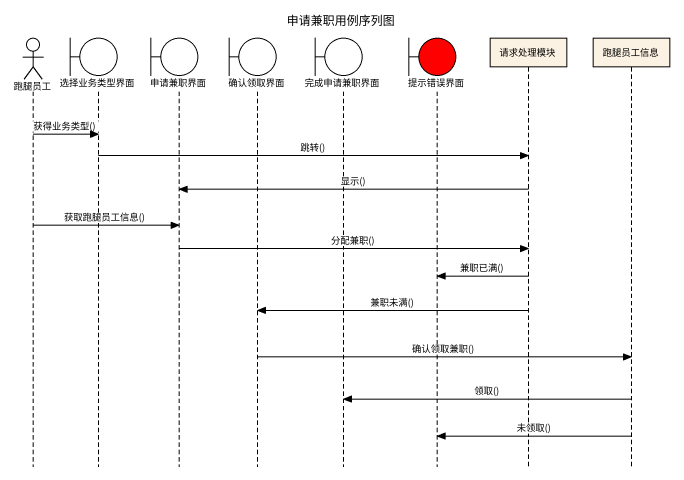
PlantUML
@startuml
title 申请兼职用例序列图
hide footbox
actor 跑腿员工
boundary 选择业务类型界面
boundary 申请兼职界面
boundary 确认领取界面
boundary 完成申请兼职界面
boundary 提示错误界面 #FF0000
participant 请求处理模块
participant 跑腿员工信息

跑腿员工 -> 选择业务类型界面 : 获得业务类型()
选择业务类型界面 -> 请求处理模块 : 跳转()
请求处理模块 -> 申请兼职界面 : 显示()
跑腿员工 -> 申请兼职界面 : 获取跑腿员工信息()
申请兼职界面 -> 请求处理模块 : 分配兼职()
请求处理模块 -> 提示错误界面 : 兼职已满()
请求处理模块 -> 确认领取界面 : 兼职未满()
确认领取界面 -> 跑腿员工信息 : 确认领取兼职()
跑腿员工信息 -> 完成申请兼职界面 : 领取()
跑腿员工信息 -> 提示错误界面 : 未领取()
@enduml
